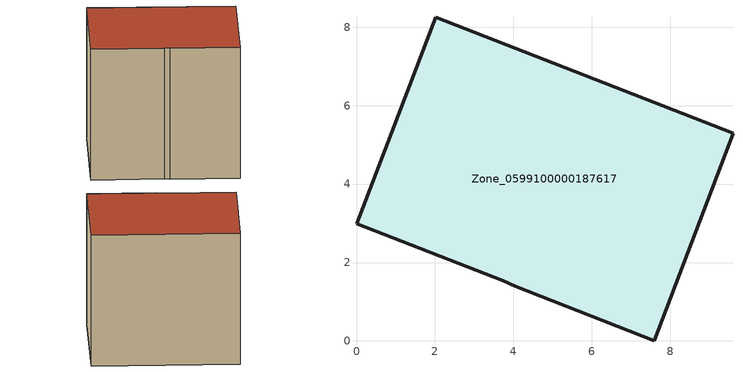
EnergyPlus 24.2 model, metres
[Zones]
Zone_0599100000187617
 floor ground (C_G): 7.59,0 4.04,1.4 3.75,1.53 0,2.99 2.02,8.26 9.6,5.3 z0
 wall outside (C_F): 0,2.99 3.75,1.53 4.04,1.4 7.59,0 9.6,5.3 2.02,8.26 0,2.99 z0:7.78
 roof outside (C_R): 4.04,1.4 7.59,0 9.6,5.3 2.02,8.26 0,2.99 3.75,1.53 z7.78
[BUILDING]
Pand.0599100000187617: North Axis=0; Terrain=City; Loads Convergence Tolerance Value=0.04; Temperature Convergence Tolerance Value=0.4; Solar Distribution=FullExterior; Maximum Number of Warmup Days=25; Minimum Number of Warmup Days=1
[Site:Location]
Rotterdam.The.Hague.AP_ZH_NLD Design_Conditions: Latitude=51.96; Longitude=4.45; Time Zone=1; Elevation=-4.5
[SITE:GROUNDTEMPERATURE:BUILDINGSURFACE]
18, 18, 18, 18, 18, 18, 18, 18, 18, 18, 18, 18
[MATERIAL] Thermal Absorptance=0.9; Solar Absorptance=0.7; Visible Absorptance=0.7
Name | Roughness | Thickness | Conductivity | Density | Specific Heat
G.TC.1946 | MediumSmooth | 0.15 | 1 | 540 | 1210
F.TC.1946 | Rough | 0.3 | 0.857143 | 1920 | 840
R.TC.1946 | MediumRough | 0.2 | 0.909091 | 1500 | 1000
[CONSTRUCTION]
C_G: G.TC.1946
C_F: F.TC.1946
C_R: R.TC.1946
[ZONE]
Zone_0599100000187617: Type=1; Multiplier=1; Ceiling Height=Autocalculate; Volume=Autocalculate; Floor Area=autocalculate; Part of Total Floor Area=Yes
[ZONEINFILTRATION:DESIGNFLOWRATE]
Infil_Zone_0599100000187617: Zone or ZoneList or Space or SpaceList=Zone_0599100000187617; Schedule=AlwaysOn; Design Flow Rate Calculation Method=Flow/Area; Flow Rate per Floor Area=0.003; Constant Term Coefficient=1; Temperature Term Coefficient=0; Velocity Term Coefficient=0; Velocity Squared Term Coefficient=0
[HVACTEMPLATE:ZONE:IDEALLOADSAIRSYSTEM]
Zone_0599100000187617: Maximum Heating Supply Air Temperature=50; Minimum Cooling Supply Air Temperature=13; Maximum Heating Supply Air Humidity Ratio=0.0156; Minimum Cooling Supply Air Humidity Ratio=0.0077; Heating Limit=NoLimit; Cooling Limit=NoLimit; Dehumidification Control Type=ConstantSensibleHeatRatio; Cooling Sensible Heat Ratio=0.7; Dehumidification Setpoint=60; Humidification Control Type=None; Humidification Setpoint=30; Outdoor Air Method=None; Outdoor Air Flow Rate per Person=0.00944; Outdoor Air Flow Rate per Zone Floor Area=0; Outdoor Air Flow Rate per Zone=0; Demand Controlled Ventilation Type=None; Outdoor Air Economizer Type=NoEconomizer; Heat Recovery Type=None; Sensible Heat Recovery Effectiveness=0.7; Latent Heat Recovery Effectiveness=0.65
[ZONECONTROL:THERMOSTAT]
ThermostatControl_Zone_0599100000187617: Zone or ZoneList=Zone_0599100000187617; Control Type Schedule=DualSetpointControlType; Control 1=Thermostat_Zone_0599100000187617; Temperature Difference Between Cutout And Setpoint=0
[THERMOSTATSETPOINT:DUALSETPOINT]
Thermostat_Zone_0599100000187617: Heating Setpoint Temperature Schedule=HeatingSetpoint_Zone_0599100000187617; Cooling Setpoint Temperature Schedule=CoolingSetpoint_Zone_0599100000187617
[SCHEDULE:COMPACT]
HeatingSetpoint_Zone_0599100000187617: Through: 12/31, For: AllDays, Until: 24:00, 21
CoolingSetpoint_Zone_0599100000187617: Through: 12/31, For: AllDays, Until: 24:00, 24
DualSetpointControlType: Through: 12/31, For: AllDays, Until: 24:00, 4
AlwaysOn: Through: 12/31, For: AllDays, Until: 24:00, 1
